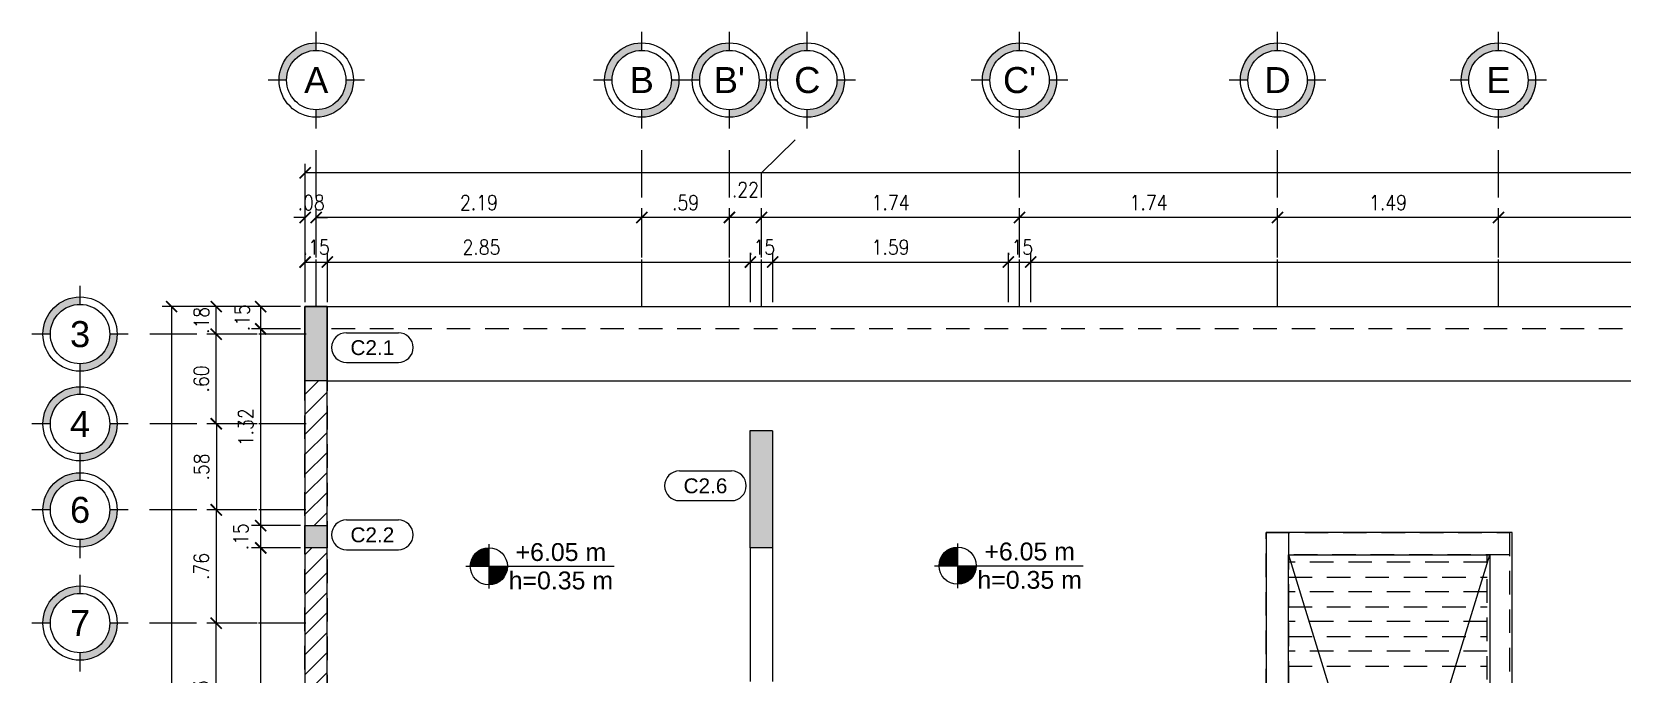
# Model space of a CAD drawing. Header units: millimetres. Extents: x -4.1 to 30.8, y -2.4 to 8.4.
# Drawn here: x -4.14 to 6.57, y 4.03 to 8.36 of the extents above; entities that cross this region are included whole.
import ezdxf
from ezdxf.enums import TextEntityAlignment as Align

# ---------------------------------------------------------------- set-up
doc = ezdxf.new("R2010")
doc.units = ezdxf.units.MM
doc.header["$LTSCALE"] = 0.05
doc.linetypes.add('DASHDOT2', pattern=[12.7, 6.35, -3.175, 0, -3.175])
doc.linetypes.add('HIDDEN2', pattern=[4.7625, 3.175, -1.5875])
for name, color, linetype in [('ACOTADO', 2, 'Continuous'), ('AZOTEA$0$PRETIL', 2, 'HIDDEN2'), ('EJES', 1, 'DASHDOT2'), ('PLANTA ALTA$0$ACHURADO', 1, 'Continuous'), ('PLANTA ALTA$0$CANT_VIS', 3, 'Continuous'), ('PLANTA ALTA$0$CONT_CORTE', 4, 'Continuous'), ('TXT_IND', 2, 'Continuous')]:
    doc.layers.add(name, color=color, linetype=linetype)
doc.styles.add('ACOTAMIENTOS', font='romans.shx', dxfattribs={"width": 0.85})
doc.styles.add('ARIAL', font='arial.ttf')
doc.dimstyles.new('ACOTA_50', dxfattribs={"dimscale": 0.05, "dimtxt": 2, "dimasz": 1.5, "dimexe": 1.25, "dimexo": 0.625, "dimgap": 1, "dimtad": 1, "dimzin": 4, "dimdsep": 46, "dimtxsty": 'ACOTAMIENTOS', "dimblk1": 'ARCHTICK', "dimblk2": 'ARCHTICK', "dimsah": 1, "dimcen": 1.5, "dimclrd": 1, "dimclre": 1, "dimclrt": 256, "dimadec": 0, "dimazin": 0, "dimtfac": 1, "dimtofl": 0, "dimtmove": 2, "dimatfit": 3, "dimfxl": 0, "dimtolj": 1, "dimtzin": 0, "dimarcsym": 0})

# ---------------------------------------------------------------- blocks, each defined once
blk = doc.blocks.new('ETIQUETA')
at = {"layer": 'TXT_IND', "color": 3}
for p, q in [((-0.175, 0.2), (0.175, 0.2)), ((-0.175, 0), (0.175, 0))]:
    blk.add_line(p, q, dxfattribs=at)
for centre, start, end in [((-0.175, 0.1), 90, 270), ((0.175, 0.1), 270, 90)]:
    blk.add_arc(centre, 0.1, start, end, dxfattribs=at)
at = {"layer": 'TXT_IND', "color": 4, "style": 'ARIAL'}
blk.add_attdef('TEXTO', text='', height=0.1, dxfattribs=at).set_placement((0, 0.1), align=Align.MIDDLE_CENTER)
blk = doc.blocks.new('NIVEL-PLANTA')
at = {"layer": 'TXT_IND'}
for points in [[(-0.47, 0), (-0.345, 0), (-0.345, 0.125, 0.414214)], [(-0.345, -0.125, 0.414214), (-0.22, 0), (-0.345, 0)]]:
    blk.add_hatch(color=1, dxfattribs=at).paths.add_polyline_path(points)
for p, q in [((-0.345, 0.15), (-0.345, -0.15)), ((-0.5, 0), (0.5, 0)), ((-0.22, 0), (0.5, 0))]:
    blk.add_line(p, q, dxfattribs=at)
at = {"layer": 'TXT_IND', "color": 3}
blk.add_circle((-0.345, 0), 0.125, dxfattribs=at)
at = {"layer": 'TXT_IND', "style": 'ARIAL'}
blk.add_attdef('NIVEL', text='', height=0.12, dxfattribs=at).set_placement((0.14, 0), align=Align.BOTTOM_CENTER)
at = {"layer": 'TXT_IND', "style": 'ARIAL', "width": 0.95}
blk.add_attdef('PERALTE', text='', height=0.12, dxfattribs=at).set_placement((0.14, -0.191), align=Align.BOTTOM_CENTER)
blk = doc.blocks.new('EJE')
at = {"layer": 'EJES', "linetype": 'Continuous'}
for points in [[(-0.25, 0), (-0.2, 0, -0.414214), (0, 0.2), (0, 0.25, 0.414214)], [(0.25, 0), (0.2, 0, -0.414214), (0, -0.2), (0, -0.25, 0.414214)]]:
    blk.add_hatch(color=256, dxfattribs=at).paths.add_polyline_path(points)
at = {"layer": 'EJES', "color": 1, "linetype": 'Continuous'}
for p, q in [((0, 0.2), (0, 0.325)), ((-0.2, 0), (-0.325, 0)), ((0.325, 0), (0.2, 0)), ((0, -0.325), (0, -0.2))]:
    blk.add_line(p, q, dxfattribs=at)
at = {"layer": 'EJES', "color": 3, "linetype": 'Continuous'}
for radius in [0.25, 0.2]:
    blk.add_circle((0, 0), radius, dxfattribs=at)
at = {"layer": 'EJES', "color": 4, "linetype": 'Continuous', "style": 'ARIAL'}
blk.add_attdef('EJE', text='', height=0.175, dxfattribs=at).set_placement((0, 0), align=Align.MIDDLE_CENTER)
blk = doc.blocks.new('_ARCHTICK')
at = {"color": 0, "linetype": 'ByBlock', "const_width": 0.15}
blk.add_lwpolyline([(-0.5, -0.5), (0.5, 0.5)], dxfattribs=at)
blk = doc.blocks.new('*D83')
at = {"layer": 'ACOTADO', "color": 1, "lineweight": -2}
for p, q in [((5.739, 6.839), (5.739, 7.17)), ((12.419, 7.108), (5.739, 7.108)), ((12.419, 6.839), (12.419, 7.17))]:
    blk.add_line(p, q, dxfattribs=at)
at = {"layer": 'DEFPOINTS', "color": 0}
for p in [(5.739, 7.108), (5.739, 6.808), (12.419, 6.808)]:
    blk.add_point(p, dxfattribs=at)
at = {"layer": 'ACOTADO', "color": 1, "lineweight": -2, "xscale": 0.07500000000000001, "yscale": 0.07500000000000001, "zscale": 0.07500000000000001, "rotation": 180}
blk.add_blockref('_ARCHTICK', (5.739, 7.108), dxfattribs=at)
at = {"layer": 'ACOTADO', "color": 1, "lineweight": -2, "xscale": 0.07500000000000001, "yscale": 0.07500000000000001, "zscale": 0.07500000000000001}
blk.add_blockref('_ARCHTICK', (12.419, 7.108), dxfattribs=at)
at = {"layer": 'ACOTADO', "insert": (8.851, 7.208), "char_height": 0.1, "attachment_point": 5, "style": 'ACOTAMIENTOS'}
blk.add_mtext('\\A1;6.68', dxfattribs=at)
blk = doc.blocks.new('*D84')
at = {"layer": 'ACOTADO', "color": 1, "lineweight": -2}
for p, q in [((4.251, 6.839), (4.251, 7.17)), ((5.739, 7.108), (4.251, 7.108)), ((5.739, 6.839), (5.739, 7.17))]:
    blk.add_line(p, q, dxfattribs=at)
at = {"layer": 'DEFPOINTS', "color": 0}
for p in [(4.251, 7.108), (4.251, 6.808), (5.739, 6.808)]:
    blk.add_point(p, dxfattribs=at)
at = {"layer": 'ACOTADO', "color": 1, "lineweight": -2, "xscale": 0.07500000000000001, "yscale": 0.07500000000000001, "zscale": 0.07500000000000001, "rotation": 180}
blk.add_blockref('_ARCHTICK', (4.251, 7.108), dxfattribs=at)
at = {"layer": 'ACOTADO', "color": 1, "lineweight": -2, "xscale": 0.07500000000000001, "yscale": 0.07500000000000001, "zscale": 0.07500000000000001}
blk.add_blockref('_ARCHTICK', (5.739, 7.108), dxfattribs=at)
at = {"layer": 'ACOTADO', "insert": (4.995, 7.208), "char_height": 0.1, "attachment_point": 5, "style": 'ACOTAMIENTOS'}
blk.add_mtext('\\A1;1.49', dxfattribs=at)
blk = doc.blocks.new('*D85')
at = {"layer": 'ACOTADO', "color": 1, "lineweight": -2}
for p, q in [((2.513, 6.839), (2.513, 7.17)), ((4.251, 7.108), (2.513, 7.108)), ((4.251, 6.839), (4.251, 7.17))]:
    blk.add_line(p, q, dxfattribs=at)
at = {"layer": 'DEFPOINTS', "color": 0}
for p in [(2.513, 7.108), (2.513, 6.808), (4.251, 6.808)]:
    blk.add_point(p, dxfattribs=at)
at = {"layer": 'ACOTADO', "color": 1, "lineweight": -2, "xscale": 0.07500000000000001, "yscale": 0.07500000000000001, "zscale": 0.07500000000000001, "rotation": 180}
blk.add_blockref('_ARCHTICK', (2.513, 7.108), dxfattribs=at)
at = {"layer": 'ACOTADO', "color": 1, "lineweight": -2, "xscale": 0.07500000000000001, "yscale": 0.07500000000000001, "zscale": 0.07500000000000001}
blk.add_blockref('_ARCHTICK', (4.251, 7.108), dxfattribs=at)
at = {"layer": 'ACOTADO', "insert": (3.382, 7.208), "char_height": 0.1, "attachment_point": 5, "style": 'ACOTAMIENTOS'}
blk.add_mtext('\\A1;1.74', dxfattribs=at)
blk = doc.blocks.new('*D86')
at = {"layer": 'ACOTADO', "color": 1, "lineweight": -2}
for p, q in [((0.775, 6.839), (0.775, 7.17)), ((2.513, 7.108), (0.775, 7.108)), ((2.513, 6.839), (2.513, 7.17))]:
    blk.add_line(p, q, dxfattribs=at)
at = {"layer": 'DEFPOINTS', "color": 0}
for p in [(0.775, 7.108), (0.775, 6.808), (2.513, 6.808)]:
    blk.add_point(p, dxfattribs=at)
at = {"layer": 'ACOTADO', "color": 1, "lineweight": -2, "xscale": 0.07500000000000001, "yscale": 0.07500000000000001, "zscale": 0.07500000000000001, "rotation": 180}
blk.add_blockref('_ARCHTICK', (0.775, 7.108), dxfattribs=at)
at = {"layer": 'ACOTADO', "color": 1, "lineweight": -2, "xscale": 0.07500000000000001, "yscale": 0.07500000000000001, "zscale": 0.07500000000000001}
blk.add_blockref('_ARCHTICK', (2.513, 7.108), dxfattribs=at)
at = {"layer": 'ACOTADO', "insert": (1.644, 7.208), "char_height": 0.1, "attachment_point": 5, "style": 'ACOTAMIENTOS'}
blk.add_mtext('\\A1;1.74', dxfattribs=at)
blk = doc.blocks.new('*D87')
at = {"layer": 'ACOTADO', "color": 1, "lineweight": -2}
for p, q in [((0.558, 6.839), (0.558, 7.17)), ((0.775, 7.108), (0.558, 7.108)), ((0.775, 6.839), (0.775, 7.17))]:
    blk.add_line(p, q, dxfattribs=at)
at = {"layer": 'DEFPOINTS', "color": 0}
for p in [(0.558, 7.108), (0.558, 6.808), (0.775, 6.808)]:
    blk.add_point(p, dxfattribs=at)
at = {"layer": 'ACOTADO', "color": 1, "lineweight": -2, "xscale": 0.07500000000000001, "yscale": 0.07500000000000001, "zscale": 0.07500000000000001, "rotation": 180}
blk.add_blockref('_ARCHTICK', (0.558, 7.108), dxfattribs=at)
at = {"layer": 'ACOTADO', "color": 1, "lineweight": -2, "xscale": 0.07500000000000001, "yscale": 0.07500000000000001, "zscale": 0.07500000000000001}
blk.add_blockref('_ARCHTICK', (0.775, 7.108), dxfattribs=at)
at = {"layer": 'ACOTADO', "insert": (0.666, 7.295), "char_height": 0.1, "attachment_point": 5, "style": 'ACOTAMIENTOS'}
blk.add_mtext('\\A1;.22', dxfattribs=at)
blk = doc.blocks.new('*D88')
at = {"layer": 'ACOTADO', "color": 1, "lineweight": -2}
for p, q in [((-0.032, 6.839), (-0.032, 7.17)), ((0.558, 7.108), (-0.032, 7.108)), ((0.558, 6.839), (0.558, 7.17))]:
    blk.add_line(p, q, dxfattribs=at)
at = {"layer": 'DEFPOINTS', "color": 0}
for p in [(-0.032, 7.108), (-0.032, 6.808), (0.558, 6.808)]:
    blk.add_point(p, dxfattribs=at)
at = {"layer": 'ACOTADO', "color": 1, "lineweight": -2, "xscale": 0.07500000000000001, "yscale": 0.07500000000000001, "zscale": 0.07500000000000001, "rotation": 180}
blk.add_blockref('_ARCHTICK', (-0.032, 7.108), dxfattribs=at)
at = {"layer": 'ACOTADO', "color": 1, "lineweight": -2, "xscale": 0.07500000000000001, "yscale": 0.07500000000000001, "zscale": 0.07500000000000001}
blk.add_blockref('_ARCHTICK', (0.558, 7.108), dxfattribs=at)
at = {"layer": 'ACOTADO', "insert": (0.263, 7.208), "char_height": 0.1, "attachment_point": 5, "style": 'ACOTAMIENTOS'}
blk.add_mtext('\\A1;.59', dxfattribs=at)
blk = doc.blocks.new('*D89')
at = {"layer": 'ACOTADO', "color": 1, "lineweight": -2}
for p, q in [((-2.225, 6.839), (-2.225, 7.17)), ((-0.032, 7.108), (-2.225, 7.108)), ((-0.032, 6.839), (-0.032, 7.17))]:
    blk.add_line(p, q, dxfattribs=at)
at = {"layer": 'DEFPOINTS', "color": 0}
for p in [(-2.225, 7.108), (-2.225, 6.808), (-0.032, 6.808)]:
    blk.add_point(p, dxfattribs=at)
at = {"layer": 'ACOTADO', "color": 1, "lineweight": -2, "xscale": 0.07500000000000001, "yscale": 0.07500000000000001, "zscale": 0.07500000000000001, "rotation": 180}
blk.add_blockref('_ARCHTICK', (-2.225, 7.108), dxfattribs=at)
at = {"layer": 'ACOTADO', "color": 1, "lineweight": -2, "xscale": 0.07500000000000001, "yscale": 0.07500000000000001, "zscale": 0.07500000000000001}
blk.add_blockref('_ARCHTICK', (-0.032, 7.108), dxfattribs=at)
at = {"layer": 'ACOTADO', "insert": (-1.129, 7.208), "char_height": 0.1, "attachment_point": 5, "style": 'ACOTAMIENTOS'}
blk.add_mtext('\\A1;2.19', dxfattribs=at)
blk = doc.blocks.new('*D90')
at = {"layer": 'ACOTADO', "color": 1, "lineweight": -2}
for p, q in [((-2.3, 7.108), (-2.375, 7.108)), ((-2.3, 6.839), (-2.3, 7.17)), ((-2.225, 6.839), (-2.225, 7.17)), ((-2.225, 7.108), (-2.15, 7.108))]:
    blk.add_line(p, q, dxfattribs=at)
at = {"layer": 'DEFPOINTS', "color": 0}
for p in [(-2.3, 7.108), (-2.3, 6.808), (-2.225, 6.808)]:
    blk.add_point(p, dxfattribs=at)
at = {"layer": 'ACOTADO', "color": 1, "lineweight": -2, "xscale": 0.07500000000000001, "yscale": 0.07500000000000001, "zscale": 0.07500000000000001}
blk.add_blockref('_ARCHTICK', (-2.3, 7.108), dxfattribs=at)
at = {"layer": 'ACOTADO', "color": 1, "lineweight": -2, "xscale": 0.07500000000000001, "yscale": 0.07500000000000001, "zscale": 0.07500000000000001, "rotation": 180}
blk.add_blockref('_ARCHTICK', (-2.225, 7.108), dxfattribs=at)
at = {"layer": 'ACOTADO', "insert": (-2.259, 7.208), "char_height": 0.1, "attachment_point": 5, "style": 'ACOTAMIENTOS'}
blk.add_mtext('\\A1;.08', dxfattribs=at)
blk = doc.blocks.new('*D91')
at = {"layer": 'ACOTADO', "color": 1, "lineweight": -2}
for p, q in [((-2.3, 7.139), (-2.3, 7.47)), ((15.266, 7.408), (-2.3, 7.408)), ((15.266, 7.139), (15.266, 7.47))]:
    blk.add_line(p, q, dxfattribs=at)
at = {"layer": 'DEFPOINTS', "color": 0}
for p in [(-2.3, 7.408), (-2.3, 7.108), (15.266, 7.108)]:
    blk.add_point(p, dxfattribs=at)
at = {"layer": 'ACOTADO', "color": 1, "lineweight": -2, "xscale": 0.07500000000000001, "yscale": 0.07500000000000001, "zscale": 0.07500000000000001, "rotation": 180}
blk.add_blockref('_ARCHTICK', (-2.3, 7.408), dxfattribs=at)
at = {"layer": 'ACOTADO', "color": 1, "lineweight": -2, "xscale": 0.07500000000000001, "yscale": 0.07500000000000001, "zscale": 0.07500000000000001}
blk.add_blockref('_ARCHTICK', (15.266, 7.408), dxfattribs=at)
at = {"layer": 'ACOTADO', "insert": (8.851, 7.508), "char_height": 0.1, "attachment_point": 5, "style": 'ACOTAMIENTOS'}
blk.add_mtext('\\A1;17.57', dxfattribs=at)
blk = doc.blocks.new('*D97')
at = {"layer": 'ACOTADO', "color": 1, "lineweight": -2}
for p, q in [((-2.626, 4.378), (-2.962, 4.378)), ((-2.899, 3.353), (-2.899, 4.378)), ((-2.627, 3.353), (-2.962, 3.353))]:
    blk.add_line(p, q, dxfattribs=at)
at = {"layer": 'DEFPOINTS', "color": 0}
for p in [(-2.899, 4.378), (-2.595, 4.378), (-2.596, 3.353)]:
    blk.add_point(p, dxfattribs=at)
at = {"layer": 'ACOTADO', "color": 1, "lineweight": -2, "xscale": 0.07500000000000001, "yscale": 0.07500000000000001, "zscale": 0.07500000000000001}
for p, rotation in [((-2.899, 4.378), 90), ((-2.899, 3.353), 270)]:
    blk.add_blockref('_ARCHTICK', p, dxfattribs=dict(at, rotation=rotation))
at = {"layer": 'ACOTADO', "insert": (-2.999, 3.866), "char_height": 0.1, "attachment_point": 5, "rotation": 90, "style": 'ACOTAMIENTOS'}
blk.add_mtext('\\A1;1.03', dxfattribs=at)
blk = doc.blocks.new('*D98')
at = {"layer": 'ACOTADO', "color": 1, "lineweight": -2}
for p, q in [((-2.624, 5.719), (-2.961, 5.719)), ((-2.898, 5.719), (-2.898, 5.14)), ((-2.625, 5.14), (-2.961, 5.14))]:
    blk.add_line(p, q, dxfattribs=at)
at = {"layer": 'DEFPOINTS', "color": 0}
for p in [(-2.593, 5.719), (-2.898, 5.14), (-2.594, 5.14)]:
    blk.add_point(p, dxfattribs=at)
at = {"layer": 'ACOTADO', "color": 1, "lineweight": -2, "xscale": 0.07500000000000001, "yscale": 0.07500000000000001, "zscale": 0.07500000000000001}
for p, rotation in [((-2.898, 5.719), 90), ((-2.898, 5.14), 270)]:
    blk.add_blockref('_ARCHTICK', p, dxfattribs=dict(at, rotation=rotation))
at = {"layer": 'ACOTADO', "insert": (-2.998, 5.429), "char_height": 0.1, "attachment_point": 5, "rotation": 90, "style": 'ACOTAMIENTOS'}
blk.add_mtext('\\A1;.58', dxfattribs=at)
blk = doc.blocks.new('*D99')
at = {"layer": 'ACOTADO', "color": 1, "lineweight": -2}
for p, q in [((-2.625, 5.14), (-2.962, 5.14)), ((-2.899, 5.14), (-2.899, 4.378)), ((-2.624, 4.378), (-2.962, 4.378))]:
    blk.add_line(p, q, dxfattribs=at)
at = {"layer": 'DEFPOINTS', "color": 0}
for p in [(-2.594, 5.14), (-2.899, 4.378), (-2.593, 4.378)]:
    blk.add_point(p, dxfattribs=at)
at = {"layer": 'ACOTADO', "color": 1, "lineweight": -2, "xscale": 0.07500000000000001, "yscale": 0.07500000000000001, "zscale": 0.07500000000000001}
for p, rotation in [((-2.899, 5.14), 90), ((-2.899, 4.378), 270)]:
    blk.add_blockref('_ARCHTICK', p, dxfattribs=dict(at, rotation=rotation))
at = {"layer": 'ACOTADO', "insert": (-2.999, 4.759), "char_height": 0.1, "attachment_point": 5, "rotation": 90, "style": 'ACOTAMIENTOS'}
blk.add_mtext('\\A1;.76', dxfattribs=at)
blk = doc.blocks.new('*D100')
at = {"layer": 'ACOTADO', "color": 1, "lineweight": -2}
for p, q in [((-2.624, 6.323), (-2.961, 6.323)), ((-2.899, 5.719), (-2.899, 6.323)), ((-2.624, 5.719), (-2.961, 5.719))]:
    blk.add_line(p, q, dxfattribs=at)
at = {"layer": 'DEFPOINTS', "color": 0}
for p in [(-2.899, 6.323), (-2.592, 6.323), (-2.593, 5.719)]:
    blk.add_point(p, dxfattribs=at)
at = {"layer": 'ACOTADO', "color": 1, "lineweight": -2, "xscale": 0.07500000000000001, "yscale": 0.07500000000000001, "zscale": 0.07500000000000001}
for p, rotation in [((-2.899, 6.323), 90), ((-2.899, 5.719), 270)]:
    blk.add_blockref('_ARCHTICK', p, dxfattribs=dict(at, rotation=rotation))
at = {"layer": 'ACOTADO', "insert": (-2.999, 6.021), "char_height": 0.1, "attachment_point": 5, "rotation": 90, "style": 'ACOTAMIENTOS'}
blk.add_mtext('\\A1;.60', dxfattribs=at)
blk = doc.blocks.new('*D101')
at = {"layer": 'ACOTADO', "color": 1, "lineweight": -2}
for p, q in [((-2.631, 6.508), (-2.961, 6.508)), ((-2.899, 6.323), (-2.899, 6.508)), ((-2.624, 6.323), (-2.961, 6.323))]:
    blk.add_line(p, q, dxfattribs=at)
at = {"layer": 'DEFPOINTS', "color": 0}
for p in [(-2.899, 6.508), (-2.599, 6.508), (-2.592, 6.323)]:
    blk.add_point(p, dxfattribs=at)
at = {"layer": 'ACOTADO', "color": 1, "lineweight": -2, "xscale": 0.07500000000000001, "yscale": 0.07500000000000001, "zscale": 0.07500000000000001}
for p, rotation in [((-2.899, 6.508), 90), ((-2.899, 6.323), 270)]:
    blk.add_blockref('_ARCHTICK', p, dxfattribs=dict(at, rotation=rotation))
at = {"layer": 'ACOTADO', "insert": (-2.999, 6.415), "char_height": 0.1, "attachment_point": 5, "rotation": 90, "style": 'ACOTAMIENTOS'}
blk.add_mtext('\\A1;.18', dxfattribs=at)
blk = doc.blocks.new('*D102')
at = {"layer": 'ACOTADO', "color": 1, "lineweight": -2}
for p, q in [((-2.931, 6.508), (-3.263, 6.508)), ((-3.2, 6.508), (-3.2, -0.075)), ((-2.931, -0.075), (-3.263, -0.075))]:
    blk.add_line(p, q, dxfattribs=at)
at = {"layer": 'DEFPOINTS', "color": 0}
for p in [(-2.9, 6.508), (-3.2, -0.075), (-2.9, -0.075)]:
    blk.add_point(p, dxfattribs=at)
at = {"layer": 'ACOTADO', "color": 1, "lineweight": -2, "xscale": 0.07500000000000001, "yscale": 0.07500000000000001, "zscale": 0.07500000000000001}
for p, rotation in [((-3.2, 6.508), 90), ((-3.2, -0.075), 270)]:
    blk.add_blockref('_ARCHTICK', p, dxfattribs=dict(at, rotation=rotation))
at = {"layer": 'ACOTADO', "insert": (-3.3, 3.023), "char_height": 0.1, "attachment_point": 5, "rotation": 90, "style": 'ACOTAMIENTOS'}
blk.add_mtext('\\A1;6.58', dxfattribs=at)
blk = doc.blocks.new('*D103')
at = {"layer": 'ACOTADO', "color": 1, "lineweight": -2}
for p, q in [((-2.3, 6.539), (-2.3, 6.87)), ((-2.15, 6.539), (-2.15, 6.87)), ((-2.3, 6.808), (-2.15, 6.808))]:
    blk.add_line(p, q, dxfattribs=at)
at = {"layer": 'DEFPOINTS', "color": 0}
for p in [(-2.15, 6.808), (-2.3, 6.508), (-2.15, 6.508)]:
    blk.add_point(p, dxfattribs=at)
at = {"layer": 'ACOTADO', "color": 1, "lineweight": -2, "xscale": 0.07500000000000001, "yscale": 0.07500000000000001, "zscale": 0.07500000000000001, "rotation": 180}
blk.add_blockref('_ARCHTICK', (-2.3, 6.808), dxfattribs=at)
at = {"layer": 'ACOTADO', "color": 1, "lineweight": -2, "xscale": 0.07500000000000001, "yscale": 0.07500000000000001, "zscale": 0.07500000000000001}
blk.add_blockref('_ARCHTICK', (-2.15, 6.808), dxfattribs=at)
at = {"layer": 'ACOTADO', "insert": (-2.225, 6.908), "char_height": 0.1, "attachment_point": 5, "style": 'ACOTAMIENTOS'}
blk.add_mtext('\\A1;.15', dxfattribs=at)
blk = doc.blocks.new('*D104')
at = {"layer": 'ACOTADO', "color": 1, "lineweight": -2}
for p, q in [((-2.15, 6.539), (-2.15, 6.87)), ((0.7, 6.539), (0.7, 6.87)), ((-2.15, 6.808), (0.7, 6.808))]:
    blk.add_line(p, q, dxfattribs=at)
at = {"layer": 'DEFPOINTS', "color": 0}
for p in [(0.7, 6.808), (-2.15, 6.508), (0.7, 6.508)]:
    blk.add_point(p, dxfattribs=at)
at = {"layer": 'ACOTADO', "color": 1, "lineweight": -2, "xscale": 0.07500000000000001, "yscale": 0.07500000000000001, "zscale": 0.07500000000000001, "rotation": 180}
blk.add_blockref('_ARCHTICK', (-2.15, 6.808), dxfattribs=at)
at = {"layer": 'ACOTADO', "color": 1, "lineweight": -2, "xscale": 0.07500000000000001, "yscale": 0.07500000000000001, "zscale": 0.07500000000000001}
blk.add_blockref('_ARCHTICK', (0.7, 6.808), dxfattribs=at)
at = {"layer": 'ACOTADO', "insert": (-1.112, 6.908), "char_height": 0.1, "attachment_point": 5, "style": 'ACOTAMIENTOS'}
blk.add_mtext('\\A1;2.85', dxfattribs=at)
blk = doc.blocks.new('*D105')
at = {"layer": 'ACOTADO', "color": 1, "lineweight": -2}
for p, q in [((0.7, 6.539), (0.7, 6.87)), ((0.85, 6.539), (0.85, 6.87)), ((0.7, 6.808), (0.85, 6.808))]:
    blk.add_line(p, q, dxfattribs=at)
at = {"layer": 'DEFPOINTS', "color": 0}
for p in [(0.85, 6.808), (0.7, 6.508), (0.85, 6.508)]:
    blk.add_point(p, dxfattribs=at)
at = {"layer": 'ACOTADO', "color": 1, "lineweight": -2, "xscale": 0.07500000000000001, "yscale": 0.07500000000000001, "zscale": 0.07500000000000001, "rotation": 180}
blk.add_blockref('_ARCHTICK', (0.7, 6.808), dxfattribs=at)
at = {"layer": 'ACOTADO', "color": 1, "lineweight": -2, "xscale": 0.07500000000000001, "yscale": 0.07500000000000001, "zscale": 0.07500000000000001}
blk.add_blockref('_ARCHTICK', (0.85, 6.808), dxfattribs=at)
at = {"layer": 'ACOTADO', "insert": (0.775, 6.908), "char_height": 0.1, "attachment_point": 5, "style": 'ACOTAMIENTOS'}
blk.add_mtext('\\A1;.15', dxfattribs=at)
blk = doc.blocks.new('*D106')
at = {"layer": 'ACOTADO', "color": 1, "lineweight": -2}
for p, q in [((0.85, 6.539), (0.85, 6.87)), ((2.438, 6.539), (2.438, 6.87)), ((0.85, 6.808), (2.438, 6.808))]:
    blk.add_line(p, q, dxfattribs=at)
at = {"layer": 'DEFPOINTS', "color": 0}
for p in [(2.438, 6.808), (0.85, 6.508), (2.438, 6.508)]:
    blk.add_point(p, dxfattribs=at)
at = {"layer": 'ACOTADO', "color": 1, "lineweight": -2, "xscale": 0.07500000000000001, "yscale": 0.07500000000000001, "zscale": 0.07500000000000001, "rotation": 180}
blk.add_blockref('_ARCHTICK', (0.85, 6.808), dxfattribs=at)
at = {"layer": 'ACOTADO', "color": 1, "lineweight": -2, "xscale": 0.07500000000000001, "yscale": 0.07500000000000001, "zscale": 0.07500000000000001}
blk.add_blockref('_ARCHTICK', (2.438, 6.808), dxfattribs=at)
at = {"layer": 'ACOTADO', "insert": (1.644, 6.908), "char_height": 0.1, "attachment_point": 5, "style": 'ACOTAMIENTOS'}
blk.add_mtext('\\A1;1.59', dxfattribs=at)
blk = doc.blocks.new('*D107')
at = {"layer": 'ACOTADO', "color": 1, "lineweight": -2}
for p, q in [((2.438, 6.539), (2.438, 6.87)), ((2.588, 6.539), (2.588, 6.87)), ((2.438, 6.808), (2.588, 6.808))]:
    blk.add_line(p, q, dxfattribs=at)
at = {"layer": 'DEFPOINTS', "color": 0}
for p in [(2.588, 6.808), (2.438, 6.508), (2.588, 6.508)]:
    blk.add_point(p, dxfattribs=at)
at = {"layer": 'ACOTADO', "color": 1, "lineweight": -2, "xscale": 0.07500000000000001, "yscale": 0.07500000000000001, "zscale": 0.07500000000000001, "rotation": 180}
blk.add_blockref('_ARCHTICK', (2.438, 6.808), dxfattribs=at)
at = {"layer": 'ACOTADO', "color": 1, "lineweight": -2, "xscale": 0.07500000000000001, "yscale": 0.07500000000000001, "zscale": 0.07500000000000001}
blk.add_blockref('_ARCHTICK', (2.588, 6.808), dxfattribs=at)
at = {"layer": 'ACOTADO', "insert": (2.513, 6.908), "char_height": 0.1, "attachment_point": 5, "style": 'ACOTAMIENTOS'}
blk.add_mtext('\\A1;.15', dxfattribs=at)
blk = doc.blocks.new('*D108')
at = {"layer": 'ACOTADO', "color": 1, "lineweight": -2}
for p, q in [((2.588, 6.539), (2.588, 6.87)), ((15.115, 6.539), (15.115, 6.87)), ((2.588, 6.808), (15.115, 6.808))]:
    blk.add_line(p, q, dxfattribs=at)
at = {"layer": 'DEFPOINTS', "color": 0}
for p in [(15.115, 6.808), (2.588, 6.508), (15.115, 6.508)]:
    blk.add_point(p, dxfattribs=at)
at = {"layer": 'ACOTADO', "color": 1, "lineweight": -2, "xscale": 0.07500000000000001, "yscale": 0.07500000000000001, "zscale": 0.07500000000000001, "rotation": 180}
blk.add_blockref('_ARCHTICK', (2.588, 6.808), dxfattribs=at)
at = {"layer": 'ACOTADO', "color": 1, "lineweight": -2, "xscale": 0.07500000000000001, "yscale": 0.07500000000000001, "zscale": 0.07500000000000001}
blk.add_blockref('_ARCHTICK', (15.115, 6.808), dxfattribs=at)
at = {"layer": 'ACOTADO', "insert": (8.851, 6.908), "char_height": 0.1, "attachment_point": 5, "style": 'ACOTAMIENTOS'}
blk.add_mtext('\\A1;12.53', dxfattribs=at)
blk = doc.blocks.new('*D120')
at = {"layer": 'ACOTADO', "color": 1, "lineweight": -2}
for p, q in [((-2.331, 4.884), (-2.662, 4.884)), ((-2.599, 2.771), (-2.599, 4.884)), ((-2.331, 2.771), (-2.662, 2.771))]:
    blk.add_line(p, q, dxfattribs=at)
at = {"layer": 'DEFPOINTS', "color": 0}
for p in [(-2.599, 4.884), (-2.3, 4.884), (-2.3, 2.771)]:
    blk.add_point(p, dxfattribs=at)
at = {"layer": 'ACOTADO', "color": 1, "lineweight": -2, "xscale": 0.07500000000000001, "yscale": 0.07500000000000001, "zscale": 0.07500000000000001}
for p, rotation in [((-2.599, 4.884), 90), ((-2.599, 2.771), 270)]:
    blk.add_blockref('_ARCHTICK', p, dxfattribs=dict(at, rotation=rotation))
at = {"layer": 'ACOTADO', "insert": (-2.699, 3.803), "char_height": 0.1, "attachment_point": 5, "rotation": 90, "style": 'ACOTAMIENTOS'}
blk.add_mtext('\\A1;2.11', dxfattribs=at)
blk = doc.blocks.new('*D125')
at = {"layer": 'ACOTADO', "color": 1, "lineweight": -2}
for p, q in [((-2.331, 5.034), (-2.662, 5.034)), ((-2.599, 4.884), (-2.599, 5.034)), ((-2.331, 4.884), (-2.662, 4.884))]:
    blk.add_line(p, q, dxfattribs=at)
at = {"layer": 'DEFPOINTS', "color": 0}
for p in [(-2.599, 5.034), (-2.3, 5.034), (-2.3, 4.884)]:
    blk.add_point(p, dxfattribs=at)
at = {"layer": 'ACOTADO', "color": 1, "lineweight": -2, "xscale": 0.07500000000000001, "yscale": 0.07500000000000001, "zscale": 0.07500000000000001}
for p, rotation in [((-2.599, 5.034), 90), ((-2.599, 4.884), 270)]:
    blk.add_blockref('_ARCHTICK', p, dxfattribs=dict(at, rotation=rotation))
at = {"layer": 'ACOTADO', "insert": (-2.733, 4.959), "char_height": 0.1, "attachment_point": 5, "rotation": 90, "style": 'ACOTAMIENTOS'}
blk.add_mtext('\\A1;.15', dxfattribs=at)
blk = doc.blocks.new('*D126')
at = {"layer": 'ACOTADO', "color": 1, "lineweight": -2}
for p, q in [((-2.332, 6.358), (-2.662, 6.358)), ((-2.599, 5.034), (-2.599, 6.358)), ((-2.331, 5.034), (-2.662, 5.034))]:
    blk.add_line(p, q, dxfattribs=at)
at = {"layer": 'DEFPOINTS', "color": 0}
for p in [(-2.599, 6.358), (-2.301, 6.358), (-2.3, 5.034)]:
    blk.add_point(p, dxfattribs=at)
at = {"layer": 'ACOTADO', "color": 1, "lineweight": -2, "xscale": 0.07500000000000001, "yscale": 0.07500000000000001, "zscale": 0.07500000000000001}
for p, rotation in [((-2.599, 6.358), 90), ((-2.599, 5.034), 270)]:
    blk.add_blockref('_ARCHTICK', p, dxfattribs=dict(at, rotation=rotation))
at = {"layer": 'ACOTADO', "insert": (-2.699, 5.696), "char_height": 0.1, "attachment_point": 5, "rotation": 90, "style": 'ACOTAMIENTOS'}
blk.add_mtext('\\A1;1.32', dxfattribs=at)
blk = doc.blocks.new('*D127')
at = {"layer": 'ACOTADO', "color": 1, "lineweight": -2}
for p, q in [((-2.331, 6.508), (-2.662, 6.508)), ((-2.599, 6.358), (-2.599, 6.508)), ((-2.332, 6.358), (-2.662, 6.358))]:
    blk.add_line(p, q, dxfattribs=at)
at = {"layer": 'DEFPOINTS', "color": 0}
for p in [(-2.599, 6.508), (-2.3, 6.508), (-2.301, 6.358)]:
    blk.add_point(p, dxfattribs=at)
at = {"layer": 'ACOTADO', "color": 1, "lineweight": -2, "xscale": 0.07500000000000001, "yscale": 0.07500000000000001, "zscale": 0.07500000000000001}
for p, rotation in [((-2.599, 6.508), 90), ((-2.599, 6.358), 270)]:
    blk.add_blockref('_ARCHTICK', p, dxfattribs=dict(at, rotation=rotation))
at = {"layer": 'ACOTADO', "insert": (-2.724, 6.433), "char_height": 0.1, "attachment_point": 5, "rotation": 90, "style": 'ACOTAMIENTOS'}
blk.add_mtext('\\A1;.15', dxfattribs=at)

msp = doc.modelspace()

# ---------------------------------------------------------------- hatches: boundary and pattern name
at = {"layer": 'PLANTA ALTA$0$ACHURADO'}
h = msp.add_hatch(color=252, dxfattribs=at)
h.dxf.hatch_style = 1
h.paths.add_polyline_path([(-2.151, 6.508), (-2.301, 6.508), (-2.301, 6.008), (-2.151, 6.008)])
h = msp.add_hatch(dxfattribs=at)
h.set_pattern_fill('ANSI31', color=256, scale=0.03)
h.paths.add_polyline_path([(-2.151, 6.008), (-2.301, 6.008), (-2.301, 5.034), (-2.151, 5.034)])
h = msp.add_hatch(color=252, dxfattribs=at)
h.dxf.hatch_style = 1
h.paths.add_polyline_path([(0.849, 5.673), (0.699, 5.673), (0.699, 4.884), (0.849, 4.884)])
h = msp.add_hatch(color=252, dxfattribs=at)
h.dxf.hatch_style = 1
h.paths.add_polyline_path([(-2.151, 5.034), (-2.301, 5.034), (-2.301, 4.884), (-2.151, 4.884)])
h = msp.add_hatch(dxfattribs=at)
h.set_pattern_fill('ANSI31', color=256, scale=0.03)
h.paths.add_polyline_path([(-2.151, 4.884), (-2.301, 4.884), (-2.301, 2.771), (-2.151, 2.771)])

# ---------------------------------------------------------------- linework, layer by layer
at = {"layer": 'AZOTEA$0$PRETIL'}
for p, q in [((-2.301, 6.508), (15.264, 6.508)), ((-2.301, -0.075), (-2.301, 6.508)), ((-2.301, 6.508), (15.264, 6.508)), ((-2.301, -0.075), (-2.301, 6.508)), ((15.114, 6.358), (-2.151, 6.358)), ((-2.151, 6.358), (-2.151, 0.075)), ((15.114, 6.358), (-2.151, 6.358)), ((-2.151, 6.358), (-2.151, 0.075)), ((4.175, 4.988), (5.813, 4.988)), ((4.175, 0.288), (4.175, 4.988)), ((4.175, 4.988), (5.813, 4.988)), ((4.175, 0.288), (4.175, 4.988)), ((4.325, 4.988), (4.325, 4.924)), ((4.325, 4.988), (4.325, 4.924)), ((5.813, 4.988), (5.813, 0.288)), ((5.813, 4.988), (5.813, 0.288)), ((4.325, 4.923), (4.325, 4.912)), ((4.325, 4.923), (4.325, 4.912)), ((4.325, 4.912), (4.325, 4.899)), ((4.325, 4.912), (4.325, 4.899)), ((4.325, 4.898), (4.325, 0.375)), ((4.325, 4.898), (4.325, 0.375)), ((5.813, 4.838), (4.325, 4.838)), ((5.813, 4.838), (4.325, 4.838)), ((5.663, 0.375), (5.663, 4.838)), ((5.663, 0.375), (5.663, 4.838)), ((5.663, 4.788), (4.325, 4.788)), ((5.663, 4.788), (4.325, 4.788)), ((4.325, 4.688), (5.663, 4.688)), ((4.325, 4.688), (5.663, 4.688)), ((5.663, 4.588), (4.325, 4.588)), ((5.663, 4.588), (4.325, 4.588)), ((4.325, 4.488), (5.663, 4.488)), ((4.325, 4.488), (5.663, 4.488)), ((5.663, 4.388), (4.325, 4.388)), ((5.663, 4.388), (4.325, 4.388)), ((4.325, 4.288), (5.663, 4.288)), ((4.325, 4.288), (5.663, 4.288)), ((5.663, 4.188), (4.325, 4.188)), ((5.663, 4.188), (4.325, 4.188)), ((4.325, 4.088), (5.663, 4.088)), ((4.325, 4.088), (5.663, 4.088))]:
    msp.add_line(p, q, dxfattribs=at)
at = {"layer": 'EJES'}
for p, q in [((-2.225, 6.508), (-2.225, 7.708)), ((-0.032, 6.508), (-0.032, 7.708)), ((0.558, 6.508), (0.558, 7.708)), ((2.513, 6.508), (2.513, 7.708)), ((4.251, 6.508), (4.251, 7.708)), ((5.739, 6.508), (5.739, 7.708)), ((-2.294, 6.323), (-3.491, 6.323)), ((-2.294, 5.719), (-3.491, 5.719)), ((-2.295, 5.14), (-3.491, 5.14)), ((-2.296, 4.378), (-3.491, 4.378))]:
    msp.add_line(p, q, dxfattribs=at)
msp.add_lwpolyline([(0.775, 6.508), (0.775, 7.408), (1.083, 7.708)], dxfattribs=at)
at = {"layer": 'PLANTA ALTA$0$CANT_VIS'}
for p, q in [((-2.151, 6.508), (15.114, 6.508)), ((0.699, 4.884), (0.699, 3.984)), ((0.849, 4.884), (0.849, 3.984))]:
    msp.add_line(p, q, dxfattribs=at)
at = {"layer": 'PLANTA ALTA$0$CANT_VIS', "color": 1}
for p, q in [((-2.151, 6.008), (15.114, 6.008)), ((4.325, 0.438), (5.681, 4.838)), ((4.325, 4.838), (5.681, 0.438))]:
    msp.add_line(p, q, dxfattribs=at)
msp.add_lwpolyline([(5.831, 0.736), (5.831, 4.988), (4.175, 4.988), (4.175, 2.771)], dxfattribs=at)
at = {"layer": 'PLANTA ALTA$0$CANT_VIS'}
msp.add_lwpolyline([(4.325, 4.838), (5.681, 4.838), (5.681, 0.438), (4.325, 0.438)], close=True, dxfattribs=at)
at = {"layer": 'PLANTA ALTA$0$CONT_CORTE'}
for p, q in [((-2.151, 6.508), (-2.301, 6.508)), ((-2.301, 6.508), (-2.301, -0.075)), ((-2.151, 0.736), (-2.151, 6.508)), ((0.699, 5.673), (0.699, 5.675)), ((0.699, 4.884), (0.699, 5.673)), ((0.849, 5.673), (0.699, 5.673)), ((0.849, 5.673), (0.849, 4.884)), ((0.849, 4.884), (0.699, 4.884))]:
    msp.add_line(p, q, dxfattribs=at)
for points in [[(-2.301, 6.508), (-2.151, 6.508), (-2.151, 6.008), (-2.301, 6.008)], [(-2.301, 5.034), (-2.151, 5.034), (-2.151, 4.884), (-2.301, 4.884)]]:
    msp.add_lwpolyline(points, close=True, dxfattribs=at)

# ---------------------------------------------------------------- block references
at = {"layer": 'EJES'}
for p, values in [((-2.225, 8.033), {'EJE': 'A'}), ((-0.032, 8.033), {'EJE': 'B'}), ((0.558, 8.033), {'EJE': "B'"}), ((1.083, 8.033), {'EJE': 'C'}), ((2.513, 8.033), {'EJE': "C'"}), ((4.251, 8.033), {'EJE': 'D'}), ((5.739, 8.033), {'EJE': 'E'}), ((-3.816, 6.323), {'EJE': '3'}), ((-3.816, 5.719), {'EJE': '4'}), ((-3.816, 5.14), {'EJE': '6'}), ((-3.816, 4.378), {'EJE': '7'})]:
    msp.add_blockref('EJE', p, dxfattribs=at).add_auto_attribs(values)
at = {"layer": 'TXT_IND'}
for p, values in [((-1.847, 6.132), {'TEXTO': 'C2.1'}), ((0.397, 5.202), {'TEXTO': 'C2.6'}), ((-1.847, 4.872), {'TEXTO': 'C2.2'})]:
    msp.add_blockref('ETIQUETA', p, dxfattribs=at).add_auto_attribs(values)
ref = msp.add_blockref('NIVEL-PLANTA', (-0.717, 4.76), dxfattribs=at)
ref.add_attrib('NIVEL', '+6.05 m', dxfattribs={"height": 0.12, "style": 'ARIAL'}).set_placement((-0.577, 4.76), align=Align.BOTTOM_CENTER)
ref.add_attrib('PERALTE', 'h=0.35 m', dxfattribs={"height": 0.12, "style": 'ARIAL'}).set_placement((-0.577, 4.569), align=Align.BOTTOM_CENTER)
ref = msp.add_blockref('NIVEL-PLANTA', (2.441, 4.764), dxfattribs=at)
ref.add_attrib('NIVEL', '+6.05 m', dxfattribs={"height": 0.12, "style": 'ARIAL'}).set_placement((2.581, 4.764), align=Align.BOTTOM_CENTER)
ref.add_attrib('PERALTE', 'h=0.35 m', dxfattribs={"height": 0.12, "style": 'ARIAL'}).set_placement((2.581, 4.573), align=Align.BOTTOM_CENTER)

# ---------------------------------------------------------------- dimensions: what is measured, and where the dimension line sits
at = {"layer": 'ACOTADO'}
for base, p1, p2, picture, middle in [((-2.3, 7.408), (15.266, 7.108), (-2.3, 7.108), '*D91', (8.851, 7.508)), ((-2.300149544, 7.107513027), (-2.225149544, 6.807513027), (-2.300149544, 6.807513027), '*D90', (-2.258679908, 7.207513027)), ((5.739, 7.108), (12.419, 6.808), (5.739, 6.808), '*D83', (8.851, 7.208)), ((-2.15, 6.808), (-2.3, 6.508), (-2.15, 6.508), '*D103', (-2.225, 6.908)), ((0.7, 6.808), (-2.15, 6.508), (0.7, 6.508), '*D104', (-1.112, 6.908)), ((0.85, 6.808), (0.7, 6.508), (0.85, 6.508), '*D105', (0.775, 6.908)), ((2.588, 6.808), (2.438, 6.508), (2.588, 6.508), '*D107', (2.513, 6.908))]:
    dim = msp.add_linear_dim(base=base, p1=p1, p2=p2, dimstyle='ACOTA_50', dxfattribs=at)
    dim.commit()
    dim.dimension.update_dxf_attribs({"geometry": picture, "text_midpoint": middle, "dimtype": 160})
for base, p1, p2, picture, middle in [((0.558, 7.108), (0.775, 6.808), (0.558, 6.808), '*D87', (0.666, 7.295)), ((-2.225, 7.108), (-0.032, 6.808), (-2.225, 6.808), '*D89', (-1.129, 7.208)), ((-0.032, 7.108), (0.558, 6.808), (-0.032, 6.808), '*D88', (0.263, 7.208)), ((0.775, 7.108), (2.513, 6.808), (0.775, 6.808), '*D86', (1.644, 7.208)), ((2.513, 7.108), (4.251, 6.808), (2.513, 6.808), '*D85', (3.382, 7.208)), ((4.251, 7.108), (5.739, 6.808), (4.251, 6.808), '*D84', (4.995, 7.208)), ((2.438, 6.808), (0.85, 6.508), (2.438, 6.508), '*D106', (1.644, 6.908)), ((15.115, 6.808), (2.588, 6.508), (15.115, 6.508), '*D108', (8.851, 6.908))]:
    dim = msp.add_linear_dim(base=base, p1=p1, p2=p2, dimstyle='ACOTA_50', dxfattribs=at)
    dim.commit()
    dim.dimension.update_dxf_attribs({"geometry": picture, "text_midpoint": middle})
for base, p1, p2, picture, middle in [((-3.2, -0.075), (-2.9, 6.508), (-2.9, -0.075), '*D102', (-3.3, 3.023)), ((-2.89887, 6.50751), (-2.59248, 6.32252), (-2.59931, 6.50751), '*D101', (-2.99898, 6.41502)), ((-2.599, 6.508), (-2.301, 6.358), (-2.3, 6.508), '*D127', (-2.724, 6.433)), ((-2.599, 5.034), (-2.3, 4.884), (-2.3, 5.034), '*D125', (-2.733, 4.959)), ((-2.599, 4.884), (-2.3, 2.771), (-2.3, 4.884), '*D120', (-2.699, 3.803))]:
    dim = msp.add_linear_dim(base=base, p1=p1, p2=p2, angle=90, dimstyle='ACOTA_50', dxfattribs=at)
    dim.commit()
    dim.dimension.update_dxf_attribs({"geometry": picture, "text_midpoint": middle, "dimtype": 160})
for base, p1, p2, picture, middle in [((-2.899, 6.323), (-2.593, 5.719), (-2.592, 6.323), '*D100', (-2.999, 6.021)), ((-2.599, 6.358), (-2.3, 5.034), (-2.301, 6.358), '*D126', (-2.699, 5.696)), ((-2.898, 5.14), (-2.593, 5.719), (-2.594, 5.14), '*D98', (-2.998, 5.429)), ((-2.899, 4.378), (-2.594, 5.14), (-2.593, 4.378), '*D99', (-2.999, 4.759)), ((-2.899404464, 4.378342693), (-2.596016972, 3.353342693), (-2.594797549, 4.378342693), '*D97', (-2.999404464, 3.865842693))]:
    dim = msp.add_linear_dim(base=base, p1=p1, p2=p2, angle=90, dimstyle='ACOTA_50', dxfattribs=at)
    dim.commit()
    dim.dimension.update_dxf_attribs({"geometry": picture, "text_midpoint": middle})

doc.saveas('drawing.dxf')
